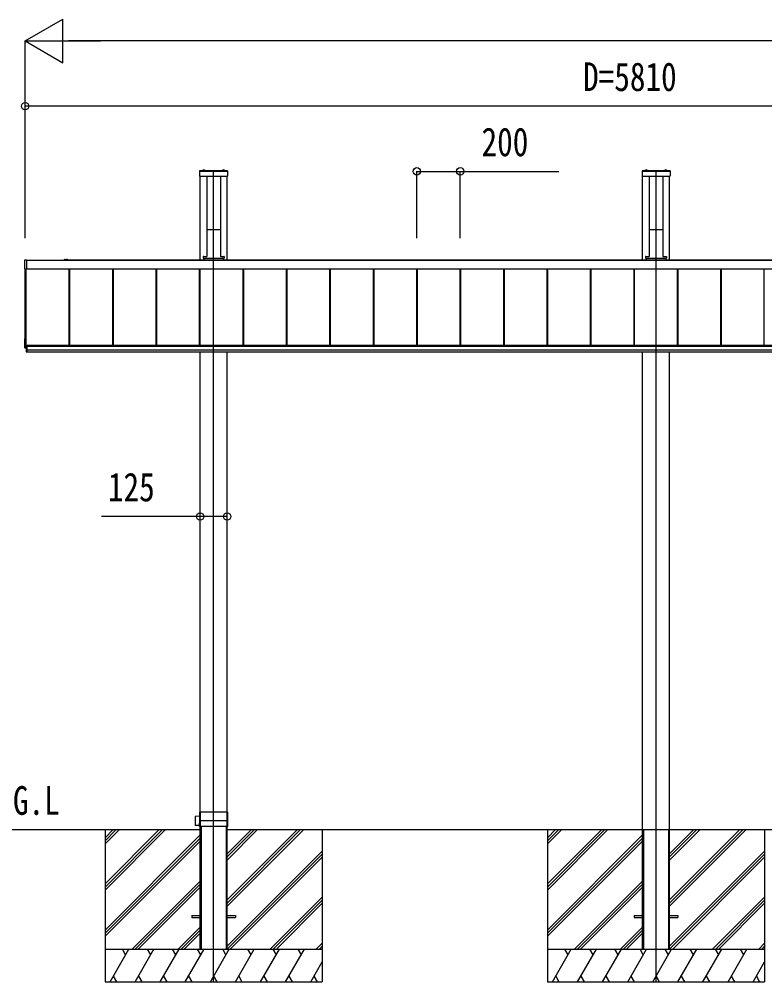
# Model space of a CAD drawing. Units: millimetres, scale not verified. Extents: x -16820 to 16820, y -11880 to 11880.
# Drawn here: x -13888 to -10455, y -7960 to -3530 of the extents above; entities that cross this region are included whole.
import ezdxf
from ezdxf.enums import TextEntityAlignment as Align

# ---------------------------------------------------------------- set-up
doc = ezdxf.new("R2010")
doc.units = ezdxf.units.MM
doc.header["$LTSCALE"] = 50
for name, color, linetype in [('0-2_USER1', 3, 'Continuous'), ('0-3_YKK_12', 2, 'Continuous'), ('0-4_YKK_13', 4, 'Continuous'), ('0-5_YKK_A1', 4, 'Continuous'), ('0-6_YKK_D', 6, 'Continuous')]:
    doc.layers.add(name, color=color, linetype=linetype)
doc.styles.add('ＭＳ ゴシック', font='')
doc.styles.get('ＭＳ ゴシック').set_extended_font_data('MS Gothic')

msp = doc.modelspace()

# ---------------------------------------------------------------- linework, layer by layer
at = {"layer": '0-3_YKK_12'}
for p, q in [((-12992.92, -7960), (-12992.92, -4230)), ((-10955.92, -7960), (-10955.92, -4230))]:
    msp.add_line(p, q, dxfattribs=at)
at = {"layer": '0-4_YKK_13'}
for p, q in [((-13057.42, -4227), (-13057.42, -4251)), ((-12928.42, -4227), (-13057.42, -4227)), ((-12928.42, -4229.5), (-13057.42, -4229.5)), ((-12928.42, -4230), (-13057.42, -4230)), ((-13043.82, -4226.45), (-13043.82, -4226.26)), ((-13043.28, -4227), (-13032.57, -4227)), ((-13043.17, -4227), (-13042.82, -4227)), ((-13040.29, -4223.67), (-13039.07, -4226.13)), ((-13037.92, -4226.74), (-13039.07, -4226.13)), ((-13037.92, -4226.74), (-13036.78, -4226.13)), ((-13035.55, -4223.67), (-13036.78, -4226.13)), ((-13032.02, -4226.45), (-13032.02, -4226.26)), ((-12953.82, -4226.45), (-12953.82, -4226.26)), ((-12953.28, -4227), (-12942.57, -4227)), ((-12950.29, -4223.67), (-12949.07, -4226.13)), ((-12947.92, -4226.74), (-12949.07, -4226.13)), ((-12947.92, -4226.74), (-12946.78, -4226.13)), ((-12945.55, -4223.67), (-12946.78, -4226.13)), ((-12942.02, -4226.45), (-12942.02, -4226.26)), ((-12928.42, -4227), (-12928.42, -4251)), ((-11020.42, -4227), (-11020.42, -4251)), ((-10891.42, -4227), (-11020.42, -4227)), ((-10891.42, -4229.5), (-11020.42, -4229.5)), ((-10891.42, -4230), (-11020.42, -4230)), ((-11006.82, -4226.45), (-11006.82, -4226.26)), ((-11006.28, -4227), (-10995.57, -4227)), ((-11006.17, -4227), (-11005.82, -4227)), ((-11003.29, -4223.67), (-11002.07, -4226.13)), ((-11000.92, -4226.74), (-11002.07, -4226.13)), ((-11000.92, -4226.74), (-10999.78, -4226.13)), ((-10998.55, -4223.67), (-10999.78, -4226.13)), ((-10995.02, -4226.45), (-10995.02, -4226.26)), ((-10916.82, -4226.45), (-10916.82, -4226.26)), ((-10916.28, -4227), (-10905.57, -4227)), ((-10913.29, -4223.67), (-10912.07, -4226.13)), ((-10910.92, -4226.74), (-10912.07, -4226.13)), ((-10910.92, -4226.74), (-10909.78, -4226.13)), ((-10908.55, -4223.67), (-10909.78, -4226.13)), ((-10905.02, -4226.45), (-10905.02, -4226.26)), ((-10891.42, -4227), (-10891.42, -4251)), ((-12930.42, -4253), (-13055.42, -4253)), ((-10893.42, -4253), (-11018.42, -4253)), ((-13024.17, -4504.16), (-13024.17, -4619.21)), ((-13023.81, -4498.31), (-13024.16, -4503.81)), ((-13023.31, -4497.85), (-13021.27, -4497.85)), ((-13020.96, -4498.17), (-13021.27, -4497.85)), ((-13020.96, -4498.17), (-12964.88, -4498.17)), ((-12964.88, -4498.17), (-12964.57, -4497.85)), ((-12964.57, -4497.85), (-12962.53, -4497.85)), ((-12962.03, -4498.31), (-12961.68, -4503.81)), ((-12961.67, -4504.16), (-12961.67, -4619.21)), ((-10987.17, -4504.16), (-10987.17, -4619.21)), ((-10986.81, -4498.31), (-10987.16, -4503.81)), ((-10986.31, -4497.85), (-10984.27, -4497.85)), ((-10983.96, -4498.17), (-10984.27, -4497.85)), ((-10983.96, -4498.17), (-10927.88, -4498.17)), ((-10927.88, -4498.17), (-10927.57, -4497.85)), ((-10927.57, -4497.85), (-10925.53, -4497.85)), ((-10925.03, -4498.31), (-10924.68, -4503.81)), ((-10924.67, -4504.16), (-10924.67, -4619.21)), ((-13862.42, -4678.95), (-13862.42, -4637.93)), ((-13040.79, -4622.47), (-13040.79, -4629.96)), ((-13040.79, -4629.3), (-12945.05, -4629.3)), ((-13040.79, -4629.96), (-12945.05, -4629.96)), ((-13040.29, -4621.97), (-13025.28, -4621.97)), ((-13024.17, -4619.21), (-13024.28, -4621.03)), ((-12961.67, -4619.21), (-12961.56, -4621.03)), ((-12960.56, -4621.97), (-12945.55, -4621.97)), ((-12945.05, -4622.47), (-12945.05, -4629.96)), ((-11003.79, -4622.47), (-11003.79, -4629.96)), ((-11003.79, -4629.3), (-10908.05, -4629.3)), ((-11003.79, -4629.96), (-10908.05, -4629.96)), ((-11003.29, -4621.97), (-10988.28, -4621.97)), ((-10987.17, -4619.21), (-10987.28, -4621.03)), ((-10924.67, -4619.21), (-10924.56, -4621.03)), ((-10923.56, -4621.97), (-10908.55, -4621.97)), ((-10908.05, -4622.47), (-10908.05, -4629.96)), ((-13854.42, -4680.22), (-13861.95, -4679.76)), ((-13854.42, -4679.72), (-13854.42, -4680.22)), ((-13862.42, -5042.32), (-13862.42, -5001.29)), ((-13861.95, -5000.8), (-13860.92, -5000.73)), ((-13855.92, -5043.49), (-13861.95, -5043.12)), ((-13855.92, -5030.22), (-13855.92, -5061.49)), ((-13855.92, -5030.22), (-13852.42, -5030.22)), ((-13852.92, -5030.22), (-13852.92, -5061.49)), ((-13852.42, -5030.22), (-13852.42, -5061.49)), ((-13852.42, -5052.67), (-13855.92, -5052.67)), ((-13855.92, -5061.49), (-13852.42, -5061.49)), ((-13077.92, -7199.29), (-13077.92, -7240.71)), ((-13057.73, -7198.65), (-13077.63, -7199)), ((-13057.57, -7180.3), (-13057.83, -7209.18)), ((-13057.83, -7209.18), (-13056.42, -7209.18)), ((-12928.57, -7180), (-13057.27, -7180)), ((-13056.42, -7244.7), (-13056.42, -7180.3)), ((-12927.92, -7220), (-13056.42, -7220)), ((-13055.42, -7180.3), (-13055.42, -7244.7)), ((-12930.42, -7244.7), (-12930.42, -7180.3)), ((-12929.42, -7180.3), (-12929.42, -7244.7)), ((-12927.92, -7220), (-12928.27, -7180.3)), ((-12928.14, -7244.7), (-12927.92, -7220)), ((-13057.73, -7241.35), (-13077.63, -7241.01)), ((-13057.71, -7244.7), (-13057.83, -7230.82)), ((-13057.83, -7230.82), (-13056.42, -7230.82)), ((-12928.44, -7245), (-13057.41, -7245))]:
    msp.add_line(p, q, dxfattribs=at)
msp.add_lwpolyline([(-13861.95, -4637.43), (-13854.42, -4636.97), (-13854.42, -4637.47), (-13854.42, -4679.72)], dxfattribs=at)
for centre, radius, start, end in [((-13055.42, -4251), 2, 180, 270), ((-13043.28, -4226.45), 0.545, 180, 270), ((-13043.27, -4226.26), 0.55, 138.43917, 180), ((-13037.92, -4231), 7.7, 41.56083, 138.43917), ((-13032.57, -4226.45), 0.545, 270, 0), ((-13032.57, -4226.26), 0.55, 0, 41.56083), ((-12953.28, -4226.45), 0.545, 180, 270), ((-12953.27, -4226.26), 0.55, 138.43917, 180), ((-12947.92, -4231), 7.7, 41.56083, 138.43917), ((-12942.57, -4226.45), 0.545, 270, 0), ((-12942.57, -4226.26), 0.55, 0, 41.56083), ((-12930.42, -4251), 2, 270, 0), ((-11018.42, -4251), 2, 180, 270), ((-11006.28, -4226.45), 0.545, 180, 270), ((-11006.27, -4226.26), 0.55, 138.43917, 180), ((-11000.92, -4231), 7.7, 41.56083, 138.43917), ((-10995.57, -4226.45), 0.545, 270, 0), ((-10995.57, -4226.26), 0.55, 0, 41.56083), ((-10916.28, -4226.45), 0.545, 180, 270), ((-10916.27, -4226.26), 0.55, 138.43917, 180), ((-10910.92, -4231), 7.7, 41.56083, 138.43917), ((-10905.57, -4226.45), 0.545, 270, 0), ((-10905.57, -4226.26), 0.55, 0, 41.56083), ((-10893.42, -4251), 2, 270, 0), ((-13861.92, -4637.93), 0.497, 93.16944, 179.94772), ((-13861.55, -4678.99), 0.873, 177.74142, 242.53793), ((-13861.92, -5001.29), 0.497, 93.16944, 179.94772), ((-13861.55, -5042.35), 0.873, 177.74142, 242.53793), ((-13077.62, -7199.3), 0.3, 91, 180), ((-13057.27, -7180.3), 0.3, 90, 179.5), ((-13056.72, -7180.3), 0.3, 0, 90), ((-13055.12, -7180.3), 0.3, 90, 180), ((-12930.72, -7180.3), 0.3, 0, 90), ((-12929.12, -7180.3), 0.3, 90, 180), ((-12928.57, -7180.3), 0.3, 0.5, 90), ((-13077.62, -7240.71), 0.3, 180, 269), ((-13057.41, -7244.7), 0.3, 180.5, 270), ((-13056.72, -7244.7), 0.3, 270, 0), ((-13055.12, -7244.7), 0.3, 180, 270), ((-12930.72, -7244.7), 0.3, 270, 0), ((-12929.12, -7244.7), 0.3, 180, 270), ((-12928.44, -7244.7), 0.3, 270, 359.5)]:
    msp.add_arc(centre, radius, start, end, dxfattribs=at)
for centre, major_axis, ratio, start_param, end_param in [((-13024.13, -4503.81), (0.031, 0.5), 0.061627, 1.5746234, 2.3600215), ((-13023.31, -4498.35), (0.346, -0.364), 0.996462, 2.3838095, 3.8892836), ((-12962.53, -4498.35), (-0.346, -0.364), 0.996462, 2.3939017, 3.8993758), ((-12961.71, -4503.81), (-0.031, 0.5), 0.061627, 3.9231638, 4.7085619), ((-10987.13, -4503.81), (0.031, 0.5), 0.061627, 1.5746234, 2.3600215), ((-10986.31, -4498.35), (0.346, -0.364), 0.996462, 2.3838095, 3.8892836), ((-10925.53, -4498.35), (-0.346, -0.364), 0.996462, 2.3939017, 3.8993758), ((-10924.71, -4503.81), (-0.031, 0.5), 0.061627, 3.9231638, 4.7085619), ((-13040.29, -4622.47), (0.355, -0.355), 0.99628, 2.358058, 3.9251274), ((-13025.28, -4620.97), (0.691, -0.728), 0.996462, 5.5254021, 7.0308762), ((-12960.56, -4620.97), (-0.691, -0.728), 0.996462, 5.5354944, 7.0409685), ((-12945.55, -4622.47), (-0.355, -0.355), 0.99628, 2.358058, 3.9251274), ((-11003.29, -4622.47), (0.355, -0.355), 0.99628, 2.358058, 3.9251274), ((-10988.28, -4620.97), (0.691, -0.728), 0.996462, 5.5254021, 7.0308762), ((-10923.56, -4620.97), (-0.691, -0.728), 0.996462, 5.5354944, 7.0409685), ((-10908.55, -4622.47), (-0.355, -0.355), 0.99628, 2.358058, 3.9251274)]:
    msp.add_ellipse(centre, major_axis=major_axis, ratio=ratio, start_param=start_param, end_param=end_param, dxfattribs=at)
at = {"layer": '0-5_YKK_A1'}
for p, q in [((-13055.42, -4637.53), (-13055.42, -4253)), ((-13024.92, -4253), (-13024.92, -4621.9)), ((-12960.92, -4253), (-12960.92, -4621.9)), ((-12930.42, -4637.53), (-12930.42, -4253)), ((-11018.42, -4637.53), (-11018.42, -4253)), ((-10987.92, -4253), (-10987.92, -4621.9)), ((-10923.92, -4253), (-10923.92, -4621.9)), ((-10893.42, -4637.53), (-10893.42, -4253)), ((-13024.92, -4596.8), (-13024.17, -4596.8)), ((-12961.67, -4596.8), (-12960.92, -4596.8)), ((-10987.92, -4596.8), (-10987.17, -4596.8)), ((-10924.67, -4596.8), (-10923.92, -4596.8)), ((-13854.42, -4638.51), (-8061.92, -4638.51)), ((-13681.42, -4638.51), (-13681.42, -4637.53)), ((-13678.92, -4635.03), (-13671.38, -4635.03)), ((-13678.92, -4637.83), (-13678.92, -4638.51)), ((-13665.17, -4637.53), (-13678.62, -4637.53)), ((-13670.46, -4635.03), (-13665.17, -4635.03)), ((-13665.17, -4637.53), (-8246.67, -4637.53)), ((-13037.92, -4629.96), (-13037.92, -4637.53)), ((-12947.92, -4629.96), (-12947.92, -4637.53)), ((-11000.92, -4629.96), (-11000.92, -4637.53)), ((-10910.92, -4629.96), (-10910.92, -4637.53)), ((-13860.92, -5041.94), (-13860.92, -4679.83)), ((-13855.92, -5030.22), (-13855.92, -4680.13)), ((-13854.42, -4678.42), (-8061.92, -4678.42)), ((-13854.42, -4678.7), (-8061.92, -4678.7)), ((-13657.42, -5030.61), (-13657.42, -4678.7)), ((-13657.02, -5030.61), (-13657.02, -4678.7)), ((-13654.42, -5030.61), (-13654.42, -4678.7)), ((-13457.42, -5030.61), (-13457.42, -4678.7)), ((-13454.82, -5030.61), (-13454.82, -4678.7)), ((-13454.42, -5030.61), (-13454.42, -4678.7)), ((-13257.42, -5030.61), (-13257.42, -4678.7)), ((-13254.82, -5030.61), (-13254.82, -4678.7)), ((-13254.42, -5030.61), (-13254.42, -4678.7)), ((-13057.42, -5030.61), (-13057.42, -4678.7)), ((-13054.82, -5030.61), (-13054.82, -4678.7)), ((-13054.42, -5030.61), (-13054.42, -4678.7)), ((-12857.42, -5030.61), (-12857.42, -4678.7)), ((-12854.82, -5030.61), (-12854.82, -4678.7)), ((-12854.42, -5030.61), (-12854.42, -4678.7)), ((-12657.42, -5030.61), (-12657.42, -4678.7)), ((-12654.82, -5030.61), (-12654.82, -4678.7)), ((-12654.42, -5030.61), (-12654.42, -4678.7)), ((-12457.42, -5030.61), (-12457.42, -4678.7)), ((-12454.82, -5030.61), (-12454.82, -4678.7)), ((-12454.42, -5030.61), (-12454.42, -4678.7)), ((-12257.42, -5030.61), (-12257.42, -4678.7)), ((-12254.82, -5030.61), (-12254.82, -4678.7)), ((-12254.42, -5030.61), (-12254.42, -4678.7)), ((-12057.42, -5030.61), (-12057.42, -4678.7)), ((-12054.82, -5030.61), (-12054.82, -4678.7)), ((-12054.42, -5030.61), (-12054.42, -4678.7)), ((-11857.42, -5030.61), (-11857.42, -4678.7)), ((-11854.82, -5030.61), (-11854.82, -4678.7)), ((-11854.42, -5030.61), (-11854.42, -4678.7)), ((-11657.42, -5030.61), (-11657.42, -4678.7)), ((-11654.82, -5030.61), (-11654.82, -4678.7)), ((-11654.42, -5030.61), (-11654.42, -4678.7)), ((-11457.42, -5030.61), (-11457.42, -4678.7)), ((-11454.82, -5030.61), (-11454.82, -4678.7)), ((-11454.42, -5030.61), (-11454.42, -4678.7)), ((-11257.42, -5030.61), (-11257.42, -4678.7)), ((-11254.82, -5030.61), (-11254.82, -4678.7)), ((-11254.42, -5030.61), (-11254.42, -4678.7)), ((-11057.42, -5030.61), (-11057.42, -4678.7)), ((-11054.82, -5030.61), (-11054.82, -4678.7)), ((-11054.42, -5030.61), (-11054.42, -4678.7)), ((-10857.42, -5030.61), (-10857.42, -4678.7)), ((-10854.82, -5030.61), (-10854.82, -4678.7)), ((-10854.42, -5030.61), (-10854.42, -4678.7)), ((-10657.42, -5030.61), (-10657.42, -4678.7)), ((-10654.82, -5030.61), (-10654.82, -4678.7)), ((-10654.42, -5030.61), (-10654.42, -4678.7)), ((-10457.42, -5030.61), (-10457.42, -4678.7)), ((-10457.42, -5030.61), (-10457.42, -4678.7)), ((-13860.92, -5041.94), (-13855.92, -5041.94)), ((-13852.42, -5030.61), (-8059.42, -5030.61)), ((-13852.42, -5034.35), (-8059.42, -5034.35)), ((-13852.42, -5034.35), (-8059.42, -5034.35)), ((-13852.42, -5051.27), (-8059.42, -5051.27)), ((-13852.42, -5060), (-8059.42, -5060)), ((-13055.42, -7810), (-13055.42, -5060)), ((-12930.42, -7810), (-12930.42, -5060)), ((-11018.42, -7810), (-11018.42, -5060)), ((-10893.42, -7810), (-10893.42, -5060)), ((-14055.92, -7260), (-13055.42, -7260)), ((-13492.92, -7260), (-13492.92, -7960)), ((-13228.95, -7260), (-13492.92, -7523.97)), ((-13441.08, -7260), (-13492.92, -7311.84)), ((-13243.09, -7260), (-13492.92, -7509.83)), ((-13214.81, -7260), (-13492.92, -7538.11)), ((-13455.22, -7260), (-13492.92, -7297.7)), ((-13426.94, -7260), (-13492.92, -7325.98)), ((-13053.72, -7247), (-13050.22, -7247)), ((-13053.72, -7247), (-13053.72, -7810)), ((-13050.22, -7247), (-13050.22, -7810)), ((-12935.62, -7247), (-12932.12, -7247)), ((-12935.62, -7247), (-12935.62, -7810)), ((-12932.12, -7247), (-12932.12, -7810)), ((-12930.42, -7260), (-11018.42, -7260)), ((-12592.55, -7260), (-12930.42, -7597.87)), ((-12804.68, -7260), (-12930.42, -7385.74)), ((-12606.69, -7260), (-12930.42, -7583.73)), ((-12578.41, -7260), (-12930.42, -7612.01)), ((-12818.83, -7260), (-12930.42, -7371.59)), ((-12790.54, -7260), (-12930.42, -7399.88)), ((-12492.92, -7260), (-12492.92, -7960)), ((-11455.92, -7260), (-11455.92, -7960)), ((-11191.95, -7260), (-11455.92, -7523.97)), ((-11404.08, -7260), (-11455.92, -7311.84)), ((-11206.09, -7260), (-11455.92, -7509.83)), ((-11177.81, -7260), (-11455.92, -7538.11)), ((-11418.22, -7260), (-11455.92, -7297.7)), ((-11389.94, -7260), (-11455.92, -7325.98)), ((-11018.42, -7260), (-10893.42, -7260)), ((-11016.72, -7260), (-11016.72, -7810)), ((-11013.22, -7260), (-11013.22, -7810)), ((-10898.62, -7260), (-10898.62, -7810)), ((-10895.12, -7260), (-10895.12, -7810)), ((-10893.42, -7260), (-8981.42, -7260)), ((-10555.55, -7260), (-10893.42, -7597.87)), ((-10767.68, -7260), (-10893.42, -7385.74)), ((-10569.69, -7260), (-10893.42, -7583.73)), ((-10541.41, -7260), (-10893.42, -7612.01)), ((-10781.83, -7260), (-10893.42, -7371.59)), ((-10753.54, -7260), (-10893.42, -7399.88)), ((-10455.92, -7260), (-10455.92, -7960)), ((-13055.42, -7284.46), (-13492.92, -7721.96)), ((-13055.42, -7298.6), (-13492.92, -7736.1)), ((-11018.42, -7284.46), (-11455.92, -7721.96)), ((-11018.42, -7298.6), (-11455.92, -7736.1)), ((-13055.42, -7312.75), (-13492.92, -7750.25)), ((-11018.42, -7312.75), (-11455.92, -7750.25)), ((-12492.92, -7358.36), (-12930.42, -7795.86)), ((-12492.92, -7372.5), (-12930.42, -7810)), ((-12492.92, -7386.64), (-12916.28, -7810)), ((-10455.92, -7358.36), (-10893.42, -7795.86)), ((-10455.92, -7372.5), (-10893.42, -7810)), ((-10455.92, -7386.64), (-10879.28, -7810)), ((-13055.42, -7496.59), (-13368.83, -7810)), ((-13055.42, -7510.74), (-13354.68, -7810)), ((-13055.42, -7524.88), (-13340.54, -7810)), ((-11018.42, -7496.59), (-11331.83, -7810)), ((-11018.42, -7510.74), (-11317.68, -7810)), ((-11018.42, -7524.88), (-11303.54, -7810)), ((-12492.92, -7570.49), (-12732.43, -7810)), ((-10455.92, -7570.49), (-10695.43, -7810)), ((-12492.92, -7584.63), (-12718.29, -7810)), ((-12492.92, -7598.77), (-12704.15, -7810)), ((-10455.92, -7584.63), (-10681.29, -7810)), ((-10455.92, -7598.77), (-10667.15, -7810)), ((-13092.92, -7655.5), (-13092.92, -7664.5)), ((-13092.92, -7655.5), (-13055.42, -7655.5)), ((-12930.42, -7655.5), (-12892.92, -7655.5)), ((-12892.92, -7655.5), (-12892.92, -7664.5)), ((-11055.92, -7655.5), (-11055.92, -7664.5)), ((-11055.92, -7655.5), (-11018.42, -7655.5)), ((-10893.42, -7655.5), (-10855.92, -7655.5)), ((-10855.92, -7655.5), (-10855.92, -7664.5)), ((-13092.92, -7664.5), (-13055.42, -7664.5)), ((-12930.42, -7664.5), (-12892.92, -7664.5)), ((-11055.92, -7664.5), (-11018.42, -7664.5)), ((-10893.42, -7664.5), (-10855.92, -7664.5)), ((-13055.42, -7708.73), (-13156.69, -7810)), ((-13055.42, -7722.87), (-13142.55, -7810)), ((-13055.42, -7737.01), (-13128.41, -7810)), ((-11018.42, -7708.73), (-11119.69, -7810)), ((-11018.42, -7722.87), (-11105.55, -7810)), ((-11018.42, -7737.01), (-11091.41, -7810)), ((-12492.92, -7782.62), (-12520.3, -7810)), ((-12492.92, -7796.76), (-12506.16, -7810)), ((-10455.92, -7782.62), (-10483.3, -7810)), ((-10455.92, -7796.76), (-10469.16, -7810)), ((-13492.92, -7810), (-12492.92, -7810)), ((-13469.8, -7960), (-13383.2, -7810)), ((-13398.2, -7835.98), (-13413.2, -7810)), ((-13354.33, -7960), (-13267.73, -7810)), ((-13282.73, -7835.98), (-13297.73, -7810)), ((-13238.86, -7960), (-13152.26, -7810)), ((-13167.26, -7835.98), (-13182.26, -7810)), ((-13123.39, -7960), (-13036.79, -7810)), ((-13051.79, -7835.98), (-13066.79, -7810)), ((-13055.42, -7810), (-12930.42, -7810)), ((-13007.92, -7960), (-12921.32, -7810)), ((-12936.32, -7835.98), (-12951.32, -7810)), ((-12892.45, -7960), (-12805.85, -7810)), ((-12820.85, -7835.98), (-12835.85, -7810)), ((-12776.98, -7960), (-12690.38, -7810)), ((-12720.38, -7810), (-12705.38, -7835.98)), ((-12661.51, -7960), (-12574.91, -7810)), ((-12604.91, -7810), (-12589.91, -7835.98)), ((-11455.92, -7810), (-10455.92, -7810)), ((-11432.8, -7960), (-11346.2, -7810)), ((-11361.2, -7835.98), (-11376.2, -7810)), ((-11317.33, -7960), (-11230.73, -7810)), ((-11245.73, -7835.98), (-11260.73, -7810)), ((-11201.86, -7960), (-11115.26, -7810)), ((-11130.26, -7835.98), (-11145.26, -7810)), ((-11086.39, -7960), (-10999.79, -7810)), ((-11014.79, -7835.98), (-11029.79, -7810)), ((-11018.42, -7810), (-10893.42, -7810)), ((-10970.92, -7960), (-10884.32, -7810)), ((-10899.32, -7835.98), (-10914.32, -7810)), ((-10855.45, -7960), (-10768.85, -7810)), ((-10783.85, -7835.98), (-10798.85, -7810)), ((-10739.98, -7960), (-10653.38, -7810)), ((-10683.38, -7810), (-10668.38, -7835.98)), ((-10624.51, -7960), (-10537.91, -7810)), ((-10567.91, -7810), (-10552.91, -7835.98)), ((-12546.04, -7960), (-12492.92, -7867.99)), ((-10509.04, -7960), (-10455.92, -7867.99)), ((-13492.92, -7960), (-12492.92, -7960)), ((-13454.8, -7934.02), (-13439.8, -7960)), ((-13339.33, -7934.02), (-13324.33, -7960)), ((-13223.86, -7934.02), (-13208.86, -7960)), ((-13108.39, -7934.02), (-13093.39, -7960)), ((-12992.92, -7934.02), (-12977.92, -7960)), ((-12877.45, -7934.02), (-12862.45, -7960)), ((-12761.98, -7934.02), (-12746.98, -7960)), ((-12646.51, -7934.02), (-12631.51, -7960)), ((-12531.04, -7934.02), (-12516.04, -7960)), ((-11455.92, -7960), (-10455.92, -7960)), ((-11417.8, -7934.02), (-11402.8, -7960)), ((-11302.33, -7934.02), (-11287.33, -7960)), ((-11186.86, -7934.02), (-11171.86, -7960)), ((-11071.39, -7934.02), (-11056.39, -7960)), ((-10955.92, -7934.02), (-10940.92, -7960)), ((-10840.45, -7934.02), (-10825.45, -7960)), ((-10724.98, -7934.02), (-10709.98, -7960)), ((-10609.51, -7934.02), (-10594.51, -7960)), ((-10494.04, -7934.02), (-10479.04, -7960))]:
    msp.add_line(p, q, dxfattribs=at)
for centre, radius, start, end in [((-13678.92, -4637.53), 2.5, 90, 180), ((-13678.62, -4637.83), 0.3, 90, 180), ((-13671.38, -4635.23), 0.2, 23.57818, 90), ((-13670.92, -4635.03), 0.3, 203.57818, 336.42182), ((-13670.46, -4635.23), 0.2, 90, 156.42182), ((-13665.17, -4636.28), 1.25, 270, 90)]:
    msp.add_arc(centre, radius, start, end, dxfattribs=at)
at = {"layer": '0-6_YKK_D'}
for p, q in [((-13860.92, -3630), (-13687.72, -3530)), ((-13687.72, -3730), (-13687.72, -3530)), ((-13860.92, -4537.53), (-13860.92, -3629)), ((-13860.92, -3630), (-13687.72, -3730)), ((-13860.92, -3630), (-13514.51, -3630)), ((-2447.92, -3630), (-13660.92, -3630)), ((-13860.92, -4537.53), (-13860.92, -3929)), ((-8050.92, -3930), (-13860.92, -3930)), ((-12057.42, -4537.53), (-12057.42, -4229)), ((-11857.42, -4537.53), (-11857.42, -4229))]:
    msp.add_line(p, q, dxfattribs=at)
for points in [[(-12057.42, -4230), (-11857.42, -4230), (-11403.02, -4230)], [(-12930.42, -5818.5), (-13055.42, -5818.5), (-13509.82, -5818.5)]]:
    msp.add_lwpolyline(points, dxfattribs=at)
for centre in [(-13860.92, -3930), (-12057.42, -4230), (-11857.42, -4230), (-13055.42, -5818.5), (-12930.42, -5818.5)]:
    msp.add_circle(centre, 17, dxfattribs=at)

# ---------------------------------------------------------------- texts
at = {"layer": '0-2_USER1', "style": 'ＭＳ ゴシック', "width": 0.8}
msp.add_text('G.L', height=132, dxfattribs=at).set_placement((-13917, -7231.25), align=Align.BOTTOM_LEFT)
at = {"layer": '0-6_YKK_D', "style": 'ＭＳ ゴシック', "width": 0.8}
for s, p in [('D=5810', (-11291.92, -3900)), ('200', (-11759.42, -4200)), ('125', (-13479.82, -5788.5))]:
    msp.add_text(s, height=132, dxfattribs=at).set_placement(p, align=Align.BOTTOM_LEFT)

doc.saveas('drawing.dxf')
